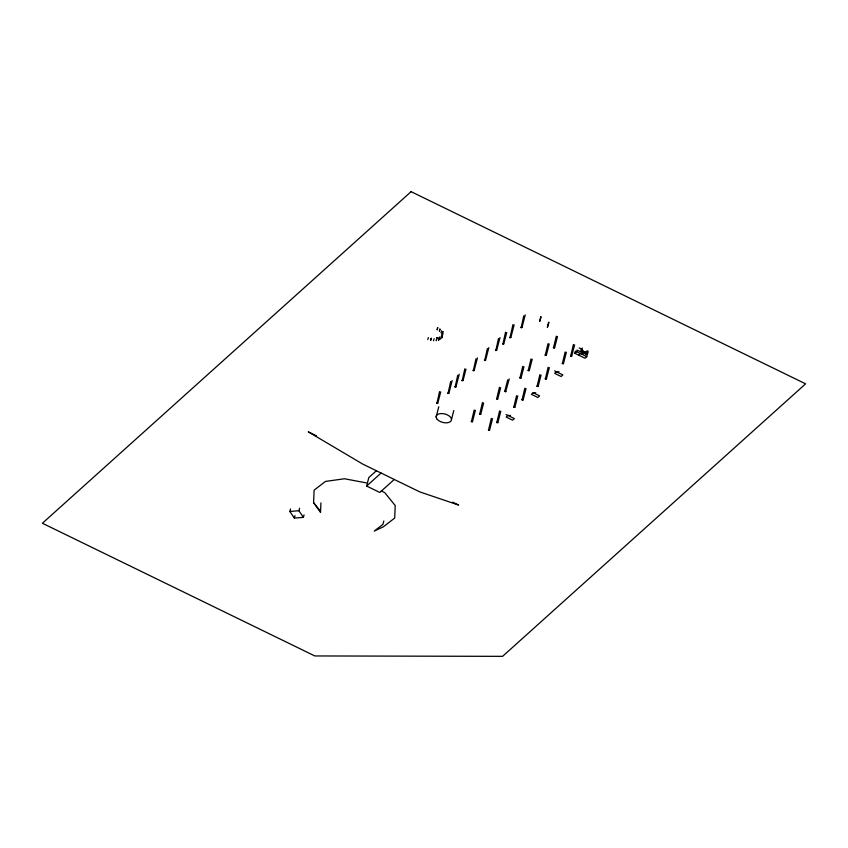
<?xml version="1.0" encoding="UTF-8"?>
<svg xmlns="http://www.w3.org/2000/svg" width="848" height="848" viewBox="0 0 848 848"><rect width="100%" height="100%" fill="white"/><g stroke="black" fill="none" stroke-linecap="round" stroke-linejoin="round"><path stroke-width="1.27" d="M320.936 502.885L320.533 512.489L313.58 502.652L314.11 490.176L325.431 481.431L344.521 478.76L366.251 482.883M441.914 337.599L442.486 335.225M427.795 339.592L428.346 337.536M433.529 340.758L434.081 338.702M437.176 329.745L437.695 327.646M438.639 340.122L439.434 337.016L438.67 340.165M441.024 332.861L441.596 330.805M440.504 339.179L441.32 336.084M441.734 337.875L443.048 333.211M304.05 514.874L303.414 517.354L294.351 518.096L289.857 511.461L290.504 508.991M294.351 518.096L294.987 515.616M303.414 517.354L298.92 510.729L299.567 508.249M394.267 479.459L379.798 492.465L366.622 486.042L368.816 477.572L376.523 470.629M383.815 521.022L382.957 524.34L374.244 531.071L383.37 526.799L394.702 518.054L395.221 505.578L384.812 492.699L381.335 490.865M437.727 327.667L437.165 329.724M440.706 391.882L437.769 403.235L436.89 403.574L439.55 391.585M436.137 416.983L438.776 406.796M452.154 380.614L448.899 393.228L448.02 393.567L450.67 381.579M459.234 374.254L455.97 386.868L455.09 387.197L457.75 375.208M451.496 419.41L453.807 410.506M465.987 369.145L463.05 380.498L462.171 380.837L464.831 368.848M477.435 357.877L474.18 370.502L473.29 370.83L475.951 358.842M488.84 347.627L485.575 360.241L484.696 360.57L487.356 348.592M475.41 410.337L472.474 421.689L471.371 421.795L474.212 409.997M499.96 337.621L496.705 350.235L495.826 350.574L498.476 338.585M483.667 402.906L480.731 414.259L479.639 414.365L482.47 402.567M506.712 332.522L503.776 343.875L502.896 344.203L505.556 332.215M514.121 324.89L510.856 337.504L509.977 337.843L512.966 324.572M492.54 418.679L489.603 430.031L488.501 430.148L491.342 418.34M500.659 387.631L497.723 398.984L496.621 399.09L499.461 387.292M525.241 314.884L521.986 327.508L521.107 327.837L523.757 315.848M500.797 411.248L497.861 422.601L496.769 422.717L499.599 410.909M509.245 378.939L505.62 391.871L504.783 391.214L507.719 379.862M523.958 366.675L521.011 378.028L519.919 378.144L522.75 366.336M517.789 395.974L514.853 407.326L513.75 407.443L516.591 395.634M541.109 317.046L539.678 321.445L540.791 316.58M532.215 359.245L529.279 370.597L528.177 370.714L531.018 358.905M526.046 388.543L523.11 399.896L522.018 400.012L524.848 388.204M548.995 322.346L547.373 327.476L548.571 322.272M541.077 375.017L538.141 386.37L537.049 386.487L539.879 374.678M549.239 343.938L546.303 355.291L545.211 355.397L548.041 343.599M549.345 367.587L546.409 378.939L545.306 379.056L548.147 367.258M557.507 336.508L554.571 347.86L553.468 347.966L556.309 336.168M566.369 352.28L563.432 363.633L562.341 363.75L565.171 351.941M574.626 344.85L571.69 356.202L570.598 356.319L573.428 344.511M588.173 351.178L586.752 356.637L584.993 358.227L574.849 353.287L575.421 351.072M574.849 353.287L576.619 351.697L577.043 350.054L580.763 351.867L585.883 352.015L587.717 352.916L585.957 354.496M581.262 351.878L582.269 347.998M578.569 355.1L580.339 353.51L585.48 353.563L585.883 352.015M586.721 352.429L587.166 350.69M366.622 486.042L381.091 473.036M533.169 392.741L531.399 394.331L537.823 397.458L539.593 395.868L533.169 392.741L535.745 392.762M583.265 352.757L581.05 350.097L581.929 349.302L579.142 347.945M520.778 327.381L521.986 327.508M509.648 337.387L510.856 337.504M502.578 343.758L503.776 343.875M495.497 350.118L496.705 350.235M484.367 360.124L485.575 360.241M472.972 370.375L474.18 370.502M461.842 380.381L463.05 380.498M454.772 386.752L455.97 386.868M447.691 393.112L448.899 393.228M436.561 403.118L437.769 403.235M553.362 347.521L554.571 347.86M545.105 354.952L546.303 355.291M570.492 355.863L571.69 356.202M562.235 363.294L563.432 363.633M528.081 370.269L529.279 370.597M519.813 377.689L521.011 378.028M545.211 378.611L546.409 378.939M536.943 386.041L538.141 386.37M504.783 391.214L505.98 391.553M496.525 398.645L497.723 398.984M521.912 399.556L523.11 399.896M513.655 406.987L514.853 407.326M479.533 413.919L480.731 414.259M471.276 421.35L472.474 421.689M496.663 422.262L497.861 422.601M488.406 429.692L489.603 430.031M289.857 511.461L298.92 510.729M581.05 350.097L582.565 350.107L584.187 351.909M559.033 371.816L556.468 371.784L554.698 373.374L561.122 376.501L562.881 374.911L554.603 370.883M510.496 415.467L507.92 415.446L506.161 417.036L512.574 420.163L514.344 418.573L506.065 414.534M585.48 353.563L587.325 354.453M576.619 351.697L586.752 356.637M316.463 435.83L308.237 431.823L362.849 464.153L419.824 491.904L458.577 505.058L452.641 502.175M313.58 502.652L319.993 510.581M431.187 338.31L430.689 340.43L431.219 338.331M437.017 337.557L436.254 340.705L437.049 337.578M439.911 329.119L439.412 331.239L439.942 329.141M442.815 331.494L442.041 334.653L442.836 331.515M411.1 191.659L42.4 523.248L314.82 655.949L502.588 656.341L805.6 383.837L411.1 191.659M437.282 419.389A7.855 4.346 14.5 0 0 450.585 421.488A7.855 4.346 14.5 0 0 443.589 413.718A7.855 4.346 14.5 0 0 437.282 419.389"/></g></svg>
